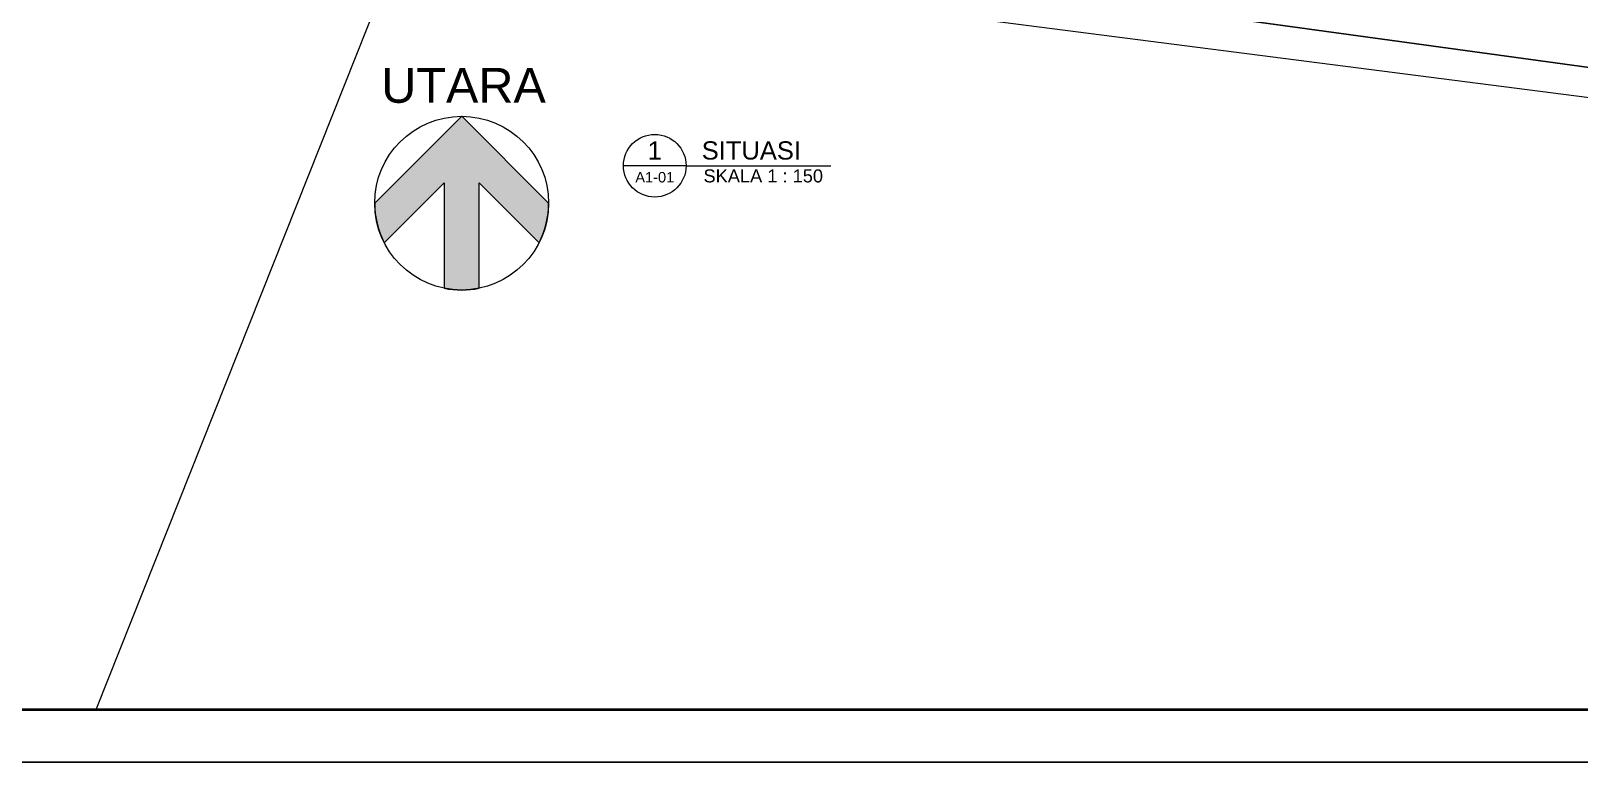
# Model space of a CAD drawing. Header units: millimetres. Extents: x -11 to 1625, y -267 to 195.
# Drawn here: x 1445.09 to 1489.6, y 90.5 to 111.53 of the extents above; entities that cross this region are included whole.
import ezdxf
from ezdxf.enums import TextEntityAlignment as Align

# ---------------------------------------------------------------- set-up
doc = ezdxf.new("R2010")
doc.units = ezdxf.units.MM
for name, color, linetype, lineweight in [('batas jalan', 3, 'Continuous', 25), ('GRS KOP', 1, 'Continuous', 35), ('kop', 7, 'Continuous', 20), ('line', 11, 'Continuous', 5), ('not', 7, 'Continuous', 20), ('sol kol', 8, 'Continuous', 0)]:
    doc.layers.add(name, color=color, linetype=linetype, lineweight=lineweight)
doc.styles.add('BARU', font='complex.shx')
doc.styles.add('simplek', font='simplex.shx')
doc.styles.get("Standard").update_dxf_attribs({"font": 'ARIALUNI.TTF'})

# ---------------------------------------------------------------- blocks, each defined once
blk = doc.blocks.new('kop')
at = {"layer": 'GRS KOP'}
blk.add_lwpolyline([(1, 54), (83, 54), (83, 1), (1, 1)], close=True, dxfattribs=at)
at = {"layer": 'kop', "color": 7}
for p, q in [((84, 55), (0, 55)), ((0, 0), (84, 0))]:
    blk.add_line(p, q, dxfattribs=at)
at = {"layer": 'kop', "style": 'BARU', "flags": 4}
for p, height in [((73.8, 5.4), 0.35), ((80.303, 5.382), 0.25), ((73.8, 4.9), 0.35), ((80.303, 4.882), 0.25), ((73.8, 4.4), 0.35), ((80.303, 4.382), 0.25)]:
    blk.add_attdef('-', p, '', height=height, dxfattribs=at)
at = {"layer": 'kop', "flags": 4}
for tag, p in [('AR-00', (78.057, 2.648)), ('00', (81.238, 2.647))]:
    blk.add_attdef(tag, text='', height=0.35, dxfattribs=at).set_placement(p, align=Align.MIDDLE)
blk = doc.blocks.new('Ndtpd')
blk.add_line((0.747, 0), (-0.747, 0))
blk.add_circle((0, 0), 0.747)
at = {"flags": 4}
for tag, height, p in [('NO', 0.5, (0, 0.148)), ('NOLBR', 0.3, (0, -0.398))]:
    blk.add_attdef(tag, text='', height=height, dxfattribs=at).set_placement(p, align=Align.CENTER)
for tag, p, height in [('NDTPD', (1.516, 0.148), 0.5), ('SKALA', (1.523, -0.398), 0.3)]:
    blk.add_attdef(tag, p, '', height=height, dxfattribs=at)

msp = doc.modelspace()

# ---------------------------------------------------------------- hatches: boundary and pattern name
at = {"layer": 'sol kol'}
h = msp.add_hatch(color=256, dxfattribs=at)
h.dxf.hatch_style = 1
h.paths.add_polyline_path([(1454.9701696, 106.5785983, 0.1188668276), (1455.2449366, 105.4391518), (1456.9701696, 107.1643848), (1456.9701696, 104.1291086, 0.1010205144), (1457.9701696, 104.1291086), (1457.9701696, 107.1643848), (1459.6954025, 105.4391518, 0.1188668276), (1459.9701696, 106.5785983), (1457.4701696, 109.0785983)])

# ---------------------------------------------------------------- linework, layer by layer
at = {"layer": 'batas jalan'}
msp.add_line((1524.714162, 105.7052764), (1478.9781261, 111.9764833), dxfattribs=at)
at = {"layer": 'line'}
for p, q in [((1455.6224803, 113.8190774), (1446.9529573, 92)), ((1524.714162, 105.1357971), (1470.9367397, 112.048879))]:
    msp.add_line(p, q, dxfattribs=at)
at = {"layer": 'not'}
msp.add_line((1463.9229529, 107.6550632), (1468.0848639, 107.6550632), dxfattribs=at)
msp.add_lwpolyline([(1457.9701696, 104.1291086), (1457.9701696, 107.1643848), (1459.6954025, 105.4391518, 0.1188668276), (1459.9701696, 106.5785983), (1457.4701696, 109.0785983), (1454.9701696, 106.5785983, 0.1188668276), (1455.2449366, 105.4391518), (1456.9701696, 107.1643848), (1456.9701696, 104.1291086, 0.1010205144)], format="xyb", close=True, dxfattribs=at)
msp.add_circle((1457.4701696, 106.5785983), 2.5, dxfattribs=at)

# ---------------------------------------------------------------- block references
at = {"layer": 'kop', "xscale": 1.5, "yscale": 1.5, "zscale": 1.5}
for p in [(1415.214162, 90.5), (1415.214162, 8)]:
    msp.add_blockref('kop', p, dxfattribs=at)
at = {"layer": 'not', "lineweight": 0}
ref = msp.add_blockref('Ndtpd', (1463.0229529, 107.6550632), dxfattribs=dict(at, xscale=1.204819277108433, yscale=1.204819277108433, zscale=1.204819277108433))
ref.add_attrib('NO', '1', dxfattribs={"layer": '0', "height": 0.525, "rotation": 360, "flags": 4}).set_placement((1463.0224621, 107.832852), align=Align.CENTER)
ref.add_attrib('NDTPD', 'SITUASI', (1464.3729181, 107.832852), dxfattribs={"layer": '0', "height": 0.525, "rotation": 360, "flags": 4})
ref.add_attrib('NOLBR', 'A1-01', dxfattribs={"layer": '0', "height": 0.3, "rotation": 360, "flags": 4}).set_placement((1463.0224621, 107.1751084), align=Align.CENTER)
ref.add_attrib('SKALA', 'SKALA 1 : 150', (1464.42345, 107.1751084), dxfattribs={"layer": '0', "height": 0.375, "rotation": 360, "flags": 4})

# ---------------------------------------------------------------- texts
at = {"layer": 'not', "insert": (1457.4701696, 109.4524123), "char_height": 1, "attachment_point": 7, "style": 'simplek'}
msp.add_mtext('\\pi-2.3128;{\\f@Arial Unicode MS|b0|i0|c0|p34;UTARA}', dxfattribs=at)

doc.saveas('drawing.dxf')
